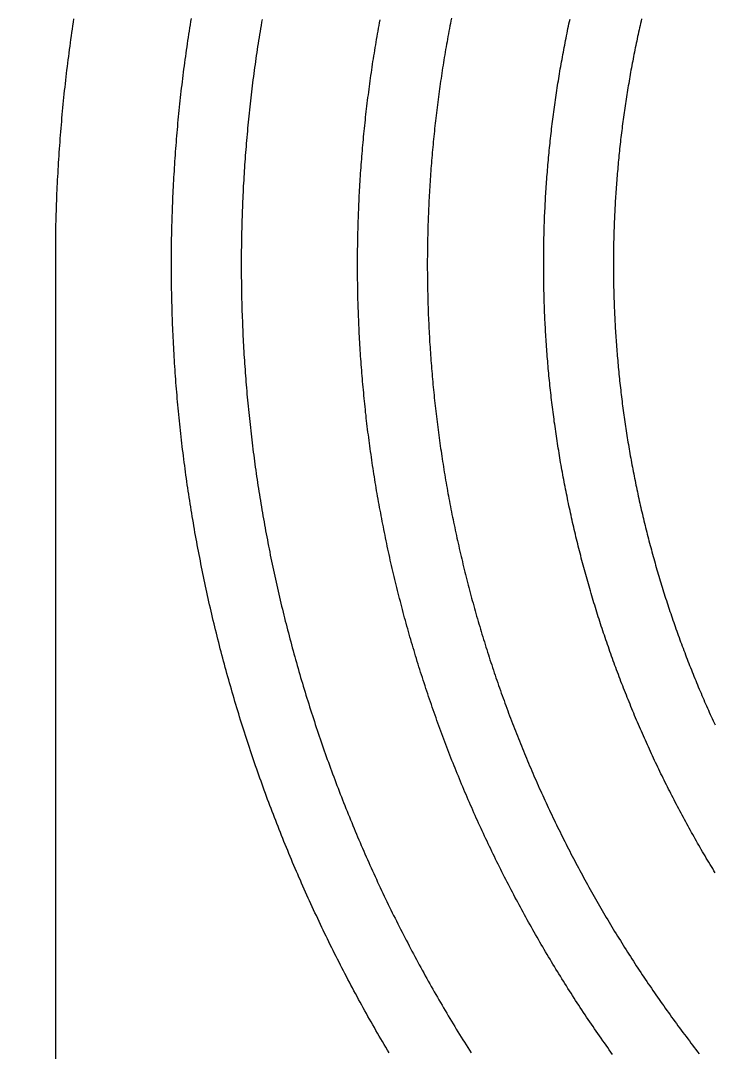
# Model space of a CAD drawing. Header units: inches. Extents: x -43479 to 56521, y -44741 to 59530.
# Drawn here: x -12613 to -11420, y 37762 to 39536 of the extents above; entities that cross this region are included whole.
import ezdxf

# ---------------------------------------------------------------- set-up
doc = ezdxf.new("R2010")
doc.units = ezdxf.units.IN
doc.header["$MEASUREMENT"] = 0

# ---------------------------------------------------------------- blocks, each defined once
blk = doc.blocks.new('kanishk_spiralEditV1')
for points in [[(5003.8, 2838.5), (5006.6, 2833.7), (5009.5, 2828.9), (5012.3, 2824.1), (5015.1, 2819.3), (5017.9, 2814.5), (5020.7, 2809.7), (5023.5, 2804.9), (5026.3, 2800), (5029, 2795.2), (5031.8, 2790.4), (5034.5, 2785.5), (5037.3, 2780.7), (5040, 2775.8), (5042.7, 2771), (5045.4, 2766.1), (5048.1, 2761.2), (5050.8, 2756.4), (5053.5, 2751.5), (5056.1, 2746.6), (5058.8, 2741.7), (5061.4, 2736.8), (5064.1, 2731.9), (5066.7, 2727), (5069.3, 2722.1), (5071.9, 2717.2), (5074.5, 2712.3), (5077.1, 2707.3), (5079.6, 2702.4), (5082.2, 2697.5), (5084.8, 2692.5), (5087.3, 2687.6), (5089.8, 2682.6), (5092.3, 2677.7), (5094.9, 2672.7), (5097.3, 2667.7), (5099.8, 2662.7), (5102.3, 2657.8), (5104.8, 2652.8), (5107.2, 2647.8), (5109.7, 2642.8), (5112.1, 2637.8), (5114.5, 2632.8), (5116.9, 2627.8), (5119.3, 2622.8), (5121.7, 2617.8), (5124.1, 2612.7), (5126.5, 2607.7), (5128.8, 2602.7), (5131.2, 2597.6), (5133.5, 2592.6), (5135.9, 2587.6), (5138.2, 2582.5), (5140.5, 2577.4), (5142.8, 2572.4), (5145.1, 2567.3), (5147.3, 2562.3), (5149.6, 2557.2), (5151.9, 2552.1), (5154.1, 2547), (5156.3, 2541.9), (5158.6, 2536.8), (5160.8, 2531.7), (5163, 2526.6), (5165.1, 2521.5), (5167.3, 2516.4), (5169.5, 2511.3), (5171.6, 2506.2), (5173.8, 2501.1), (5175.9, 2495.9), (5178, 2490.8), (5180.2, 2485.7), (5182.3, 2480.5), (5184.4, 2475.4), (5186.4, 2470.2), (5188.5, 2465.1), (5190.6, 2459.9), (5192.6, 2454.8), (5194.6, 2449.6), (5196.7, 2444.4), (5198.7, 2439.3), (5200.7, 2434.1), (5202.7, 2428.9), (5204.7, 2423.7), (5206.6, 2418.5), (5208.6, 2413.3), (5210.5, 2408.2), (5212.5, 2403), (5214.4, 2397.7), (5216.3, 2392.5), (5218.2, 2387.3), (5220.1, 2382.1), (5222, 2376.9), (5223.9, 2371.7), (5225.7, 2366.4), (5227.6, 2361.2), (5229.4, 2356), (5231.3, 2350.7), (5233.1, 2345.5), (5234.9, 2340.3), (5236.7, 2335), (5238.5, 2329.8), (5240.2, 2324.5), (5242, 2319.2), (5243.7, 2314), (5245.5, 2308.7), (5247.2, 2303.4), (5248.9, 2298.2), (5250.6, 2292.9), (5252.3, 2287.6), (5254, 2282.3), (5255.7, 2277.1), (5257.3, 2271.8), (5259, 2266.5), (5260.6, 2261.2), (5262.3, 2255.9), (5263.9, 2250.6), (5265.5, 2245.3), (5267.1, 2240), (5268.7, 2234.7), (5270.2, 2229.3), (5271.8, 2224), (5273.3, 2218.7), (5274.9, 2213.4), (5276.4, 2208), (5277.9, 2202.7), (5279.4, 2197.4), (5280.9, 2192.1), (5282.4, 2186.7), (5283.9, 2181.4), (5285.3, 2176), (5286.8, 2170.7), (5288.2, 2165.3), (5289.6, 2160), (5291.1, 2154.6), (5292.5, 2149.3), (5293.9, 2143.9), (5295.2, 2138.5), (5296.6, 2133.2), (5298, 2127.8), (5299.3, 2122.4), (5300.6, 2117.1), (5302, 2111.7), (5303.3, 2106.3), (5304.6, 2100.9), (5305.9, 2095.5), (5307.1, 2090.2), (5308.4, 2084.8), (5309.7, 2079.4), (5310.9, 2074), (5312.2, 2068.6), (5313.4, 2063.2), (5314.6, 2057.8), (5315.8, 2052.4), (5317, 2047), (5318.1, 2041.6), (5319.3, 2036.2), (5320.5, 2030.7), (5321.6, 2025.3), (5322.7, 2019.9), (5323.9, 2014.5), (5325, 2009.1), (5326.1, 2003.7), (5327.2, 1998.2), (5328.2, 1992.8), (5329.3, 1987.4), (5330.3, 1981.9), (5331.4, 1976.5), (5332.4, 1971.1), (5333.4, 1965.6), (5334.4, 1960.2), (5335.4, 1954.8), (5336.4, 1949.3), (5337.4, 1943.9), (5338.3, 1938.4), (5339.3, 1933), (5340.2, 1927.5), (5341.1, 1922.1), (5342.1, 1916.6), (5343, 1911.2), (5343.9, 1905.7), (5344.7, 1900.3), (5345.6, 1894.8), (5346.5, 1889.3), (5347.3, 1883.9), (5348.1, 1878.4), (5349, 1872.9), (5349.8, 1867.5), (5350.6, 1862), (5351.4, 1856.5), (5352.1, 1851.1), (5352.9, 1845.6), (5353.7, 1840.1), (5354.4, 1834.6), (5355.1, 1829.2), (5355.8, 1823.7), (5356.6, 1818.2), (5357.2, 1812.7), (5357.9, 1807.2), (5358.6, 1801.8), (5359.3, 1796.3), (5359.9, 1790.8), (5360.6, 1785.3), (5361.2, 1779.8), (5361.8, 1774.3), (5362.4, 1768.8), (5363, 1763.3), (5363.6, 1757.9), (5364.1, 1752.4), (5364.7, 1746.9), (5365.2, 1741.4), (5365.8, 1735.9), (5366.3, 1730.4), (5366.8, 1724.9), (5367.3, 1719.4), (5367.8, 1713.9), (5368.3, 1708.4), (5368.7, 1702.9), (5369.2, 1697.4), (5369.6, 1691.9), (5370.1, 1686.4), (5370.5, 1680.9), (5370.9, 1675.4), (5371.3, 1669.9), (5371.7, 1664.4), (5372, 1658.9), (5372.4, 1653.3), (5372.8, 1647.8), (5373.1, 1642.3), (5373.4, 1636.8), (5373.7, 1631.3), (5374, 1625.8), (5374.3, 1620.3), (5374.6, 1614.8), (5374.9, 1609.3), (5375.1, 1603.8), (5375.4, 1598.3), (5375.6, 1592.7), (5375.8, 1587.2), (5376, 1581.7), (5376.2, 1576.2), (5376.4, 1570.7), (5376.6, 1565.2), (5376.8, 1559.7), (5376.9, 1554.2), (5377.1, 1548.7), (5377.2, 1543.1), (5377.3, 1537.6), (5377.4, 1532.1), (5377.5, 1526.6), (5377.6, 1521.1), (5377.7, 1515.6), (5377.7, 1510.1), (5377.8, 1504.6), (5377.8, 1499), (5377.9, 1493.5), (5377.9, 1488), (5377.9, 1482.5), (5377.9, 1477), (5377.8, 1471.5), (5377.8, 1466), (5377.8, 1460.5), (5377.7, 1455), (5377.6, 1449.4), (5377.6, 1443.9), (5377.5, 1438.4), (5377.4, 1432.9), (5377.3, 1427.4), (5377.1, 1421.9), (5377, 1416.4), (5376.9, 1410.9), (5376.7, 1405.4), (5376.5, 1399.9), (5376.3, 1394.4), (5376.2, 1388.9), (5376, 1383.4), (5375.7, 1377.9), (5375.5, 1372.4), (5375.3, 1366.9), (5375, 1361.4), (5374.8, 1355.9), (5374.5, 1350.4), (5374.2, 1344.9), (5373.9, 1339.4), (5373.6, 1333.9), (5373.3, 1328.4), (5372.9, 1322.9), (5372.6, 1317.4), (5372.2, 1311.9), (5371.9, 1306.4), (5371.5, 1300.9), (5371.1, 1295.4), (5370.7, 1289.9), (5370.3, 1284.4), (5369.9, 1279), (5369.4, 1273.5), (5369, 1268), (5368.5, 1262.5), (5368.1, 1257), (5367.6, 1251.5), (5367.1, 1246.1), (5366.6, 1240.6), (5366.1, 1235.1), (5365.6, 1229.6), (5365, 1224.2), (5364.5, 1218.7), (5363.9, 1213.2), (5363.3, 1207.7), (5362.7, 1202.3), (5362.2, 1196.8), (5361.5, 1191.3), (5360.9, 1185.9), (5360.3, 1180.4), (5359.7, 1174.9), (5359, 1169.5), (5358.3, 1164), (5357.7, 1158.6), (5357, 1153.1), (5356.3, 1147.7), (5355.6, 1142.2), (5354.9, 1136.8), (5354.1, 1131.3), (5353.4, 1125.9), (5352.6, 1120.4), (5351.9, 1115), (5351.1, 1109.5), (5350.3, 1104.1), (5349.5, 1098.7), (5348.7, 1093.2), (5347.9, 1087.8), (5347, 1082.4), (5346.2, 1076.9), (5345.3, 1071.5), (5344.5, 1066.1), (5343.6, 1060.7)], [(4619.5, 2841.6), (4622.3, 2837.6), (4625.2, 2833.6), (4628, 2829.6), (4630.8, 2825.6), (4633.7, 2821.6), (4636.5, 2817.6), (4639.3, 2813.5), (4642.1, 2809.5), (4644.9, 2805.5), (4647.7, 2801.4), (4650.5, 2797.4), (4653.2, 2793.3), (4656, 2789.3), (4658.7, 2785.2), (4661.5, 2781.2), (4664.2, 2777.1), (4666.9, 2773), (4669.6, 2768.9), (4672.3, 2764.8), (4675, 2760.7), (4677.7, 2756.6), (4680.4, 2752.5), (4683.1, 2748.4), (4685.7, 2744.3), (4688.4, 2740.2), (4691, 2736), (4693.7, 2731.9), (4696.3, 2727.8), (4698.9, 2723.6), (4701.5, 2719.5), (4704.1, 2715.3), (4706.7, 2711.2), (4709.3, 2707), (4711.9, 2702.8), (4714.5, 2698.7), (4717, 2694.5), (4719.6, 2690.3), (4722.1, 2686.1), (4724.6, 2681.9), (4727.1, 2677.7), (4729.7, 2673.5), (4732.2, 2669.3), (4734.7, 2665.1), (4737.1, 2660.9), (4739.6, 2656.6), (4742.1, 2652.4), (4744.5, 2648.2), (4747, 2643.9), (4749.4, 2639.7), (4751.9, 2635.4), (4754.3, 2631.2), (4756.7, 2626.9), (4759.1, 2622.6), (4761.5, 2618.4), (4763.9, 2614.1), (4766.3, 2609.8), (4768.6, 2605.5), (4771, 2601.2), (4773.3, 2597), (4775.7, 2592.7), (4778, 2588.4), (4780.3, 2584), (4782.7, 2579.7), (4785, 2575.4), (4787.3, 2571.1), (4789.5, 2566.8), (4791.8, 2562.4), (4794.1, 2558.1), (4796.3, 2553.8), (4798.6, 2549.4), (4800.8, 2545.1), (4803.1, 2540.7), (4805.3, 2536.4), (4807.5, 2532), (4809.7, 2527.6), (4811.9, 2523.3), (4814.1, 2518.9), (4816.3, 2514.5), (4818.4, 2510.1), (4820.6, 2505.7), (4822.7, 2501.3), (4824.9, 2496.9), (4827, 2492.5), (4829.1, 2488.1), (4831.2, 2483.7), (4833.3, 2479.3), (4835.4, 2474.9), (4837.5, 2470.5), (4839.6, 2466), (4841.6, 2461.6), (4843.7, 2457.2), (4845.7, 2452.7), (4847.8, 2448.3), (4849.8, 2443.8), (4851.8, 2439.4), (4853.8, 2434.9), (4855.8, 2430.5), (4857.8, 2426), (4859.8, 2421.5), (4861.7, 2417.1), (4863.7, 2412.6), (4865.7, 2408.1), (4867.6, 2403.6), (4869.5, 2399.1), (4871.5, 2394.7), (4873.4, 2390.2), (4875.3, 2385.7), (4877.2, 2381.2), (4879, 2376.6), (4880.9, 2372.1), (4882.8, 2367.6), (4884.6, 2363.1), (4886.5, 2358.6), (4888.3, 2354.1), (4890.1, 2349.5), (4892, 2345), (4893.8, 2340.5), (4895.6, 2335.9), (4897.4, 2331.4), (4899.1, 2326.8), (4900.9, 2322.3), (4902.7, 2317.7), (4904.4, 2313.2), (4906.2, 2308.6), (4907.9, 2304.1), (4909.6, 2299.5), (4911.3, 2294.9), (4913, 2290.4), (4914.7, 2285.8), (4916.4, 2281.2), (4918.1, 2276.6), (4919.7, 2272), (4921.4, 2267.4), (4923, 2262.8), (4924.7, 2258.2), (4926.3, 2253.6), (4927.9, 2249), (4929.5, 2244.4), (4931.1, 2239.8), (4932.7, 2235.2), (4934.3, 2230.6), (4935.8, 2226), (4937.4, 2221.4), (4938.9, 2216.7), (4940.5, 2212.1), (4942, 2207.5), (4943.5, 2202.8), (4945, 2198.2), (4946.5, 2193.6), (4948, 2188.9), (4949.5, 2184.3), (4950.9, 2179.6), (4952.4, 2175), (4953.8, 2170.3), (4955.3, 2165.7), (4956.7, 2161), (4958.1, 2156.4), (4959.5, 2151.7), (4960.9, 2147), (4962.3, 2142.4), (4963.7, 2137.7), (4965.1, 2133), (4966.4, 2128.3), (4967.8, 2123.6), (4969.1, 2119), (4970.5, 2114.3), (4971.8, 2109.6), (4973.1, 2104.9), (4974.4, 2100.2), (4975.7, 2095.5), (4977, 2090.8), (4978.2, 2086.1), (4979.5, 2081.4), (4980.7, 2076.7), (4982, 2072), (4983.2, 2067.3), (4984.4, 2062.6), (4985.6, 2057.9), (4986.8, 2053.1), (4988, 2048.4), (4989.2, 2043.7), (4990.4, 2039), (4991.5, 2034.2), (4992.7, 2029.5), (4993.8, 2024.8), (4995, 2020), (4996.1, 2015.3), (4997.2, 2010.6), (4998.3, 2005.8), (4999.4, 2001.1), (5000.5, 1996.4), (5001.6, 1991.6), (5002.6, 1986.9), (5003.7, 1982.1), (5004.7, 1977.4), (5005.7, 1972.6), (5006.8, 1967.8), (5007.8, 1963.1), (5008.8, 1958.3), (5009.8, 1953.6), (5010.7, 1948.8), (5011.7, 1944), (5012.7, 1939.3), (5013.6, 1934.5), (5014.6, 1929.7), (5015.5, 1925), (5016.4, 1920.2), (5017.3, 1915.4), (5018.2, 1910.6), (5019.1, 1905.9), (5020, 1901.1), (5020.9, 1896.3), (5021.7, 1891.5), (5022.6, 1886.7), (5023.4, 1881.9), (5024.3, 1877.1), (5025.1, 1872.4), (5025.9, 1867.6), (5026.7, 1862.8), (5027.5, 1858), (5028.3, 1853.2), (5029, 1848.4), (5029.8, 1843.6), (5030.5, 1838.8), (5031.3, 1834), (5032, 1829.2), (5032.7, 1824.4), (5033.4, 1819.6), (5034.1, 1814.8), (5034.8, 1810), (5035.5, 1805.2), (5036.2, 1800.3), (5036.8, 1795.5), (5037.5, 1790.7), (5038.1, 1785.9), (5038.8, 1781.1), (5039.4, 1776.3), (5040, 1771.5), (5040.6, 1766.6), (5041.2, 1761.8), (5041.8, 1757), (5042.3, 1752.2), (5042.9, 1747.4), (5043.4, 1742.5), (5044, 1737.7), (5044.5, 1732.9), (5045, 1728.1), (5045.5, 1723.2), (5046, 1718.4), (5046.5, 1713.6), (5047, 1708.8), (5047.4, 1703.9), (5047.9, 1699.1), (5048.3, 1694.3), (5048.8, 1689.4), (5049.2, 1684.6), (5049.6, 1679.8), (5050, 1674.9), (5050.4, 1670.1), (5050.8, 1665.3), (5051.2, 1660.4), (5051.6, 1655.6), (5051.9, 1650.8), (5052.3, 1645.9), (5052.6, 1641.1), (5052.9, 1636.2), (5053.2, 1631.4), (5053.5, 1626.6), (5053.8, 1621.7), (5054.1, 1616.9), (5054.4, 1612.1), (5054.6, 1607.2), (5054.9, 1602.4), (5055.1, 1597.5), (5055.4, 1592.7), (5055.6, 1587.9), (5055.8, 1583), (5056, 1578.2), (5056.2, 1573.3), (5056.4, 1568.5), (5056.6, 1563.6), (5056.7, 1558.8), (5056.9, 1554), (5057, 1549.1), (5057.2, 1544.3), (5057.3, 1539.4), (5057.4, 1534.6), (5057.5, 1529.7), (5057.6, 1524.9), (5057.7, 1520.1), (5057.7, 1515.2), (5057.8, 1510.4), (5057.8, 1505.5), (5057.9, 1500.7), (5057.9, 1495.8), (5057.9, 1491), (5057.9, 1486.2), (5057.9, 1481.3), (5057.9, 1476.5), (5057.9, 1471.6), (5057.9, 1466.8), (5057.8, 1462), (5057.8, 1457.1), (5057.7, 1452.3), (5057.7, 1447.4), (5057.6, 1442.6), (5057.5, 1437.8), (5057.4, 1432.9), (5057.3, 1428.1), (5057.1, 1423.2), (5057, 1418.4), (5056.9, 1413.6), (5056.7, 1408.7), (5056.6, 1403.9), (5056.4, 1399.1), (5056.2, 1394.2), (5056, 1389.4), (5055.8, 1384.6), (5055.6, 1379.7), (5055.4, 1374.9), (5055.1, 1370.1), (5054.9, 1365.2), (5054.6, 1360.4), (5054.4, 1355.6), (5054.1, 1350.8), (5053.8, 1345.9), (5053.5, 1341.1), (5053.2, 1336.3), (5052.9, 1331.5), (5052.6, 1326.6), (5052.3, 1321.8), (5051.9, 1317), (5051.6, 1312.2), (5051.2, 1307.3), (5050.8, 1302.5), (5050.4, 1297.7), (5050, 1292.9), (5049.6, 1288.1), (5049.2, 1283.3), (5048.8, 1278.4), (5048.4, 1273.6), (5047.9, 1268.8), (5047.5, 1264), (5047, 1259.2), (5046.5, 1254.4), (5046, 1249.6), (5045.5, 1244.8), (5045, 1240), (5044.5, 1235.2), (5044, 1230.4), (5043.5, 1225.6), (5042.9, 1220.8), (5042.4, 1216), (5041.8, 1211.2), (5041.2, 1206.4), (5040.6, 1201.6), (5040, 1196.8), (5039.4, 1192), (5038.8, 1187.2), (5038.2, 1182.4), (5037.5, 1177.7), (5036.9, 1172.9), (5036.2, 1168.1), (5035.6, 1163.3), (5034.9, 1158.5), (5034.2, 1153.8), (5033.5, 1149), (5032.8, 1144.2), (5032.1, 1139.4), (5031.4, 1134.7), (5030.6, 1129.9), (5029.9, 1125.1), (5029.1, 1120.4), (5028.4, 1115.6), (5027.6, 1110.8), (5026.8, 1106.1), (5026, 1101.3), (5025.2, 1096.6), (5024.4, 1091.8), (5023.6, 1087.1), (5022.7, 1082.3), (5021.9, 1077.6), (5021, 1072.8), (5020.2, 1068.1), (5019.3, 1063.3)], [(4443.2, 2529.1), (4445.4, 2525.5), (4447.5, 2521.9), (4449.7, 2518.3), (4451.9, 2514.6), (4454.1, 2511), (4456.2, 2507.4), (4458.4, 2503.7), (4460.6, 2500.1), (4462.7, 2496.5), (4464.8, 2492.8), (4467, 2489.1), (4469.1, 2485.5), (4471.2, 2481.8), (4473.3, 2478.2), (4475.4, 2474.5), (4477.5, 2470.8), (4479.5, 2467.1), (4481.6, 2463.4), (4483.7, 2459.8), (4485.7, 2456.1), (4487.8, 2452.4), (4489.8, 2448.7), (4491.8, 2445), (4493.9, 2441.3), (4495.9, 2437.5), (4497.9, 2433.8), (4499.9, 2430.1), (4501.9, 2426.4), (4503.9, 2422.6), (4505.8, 2418.9), (4507.8, 2415.2), (4509.8, 2411.4), (4511.7, 2407.7), (4513.7, 2403.9), (4515.6, 2400.2), (4517.5, 2396.4), (4519.5, 2392.7), (4521.4, 2388.9), (4523.3, 2385.1), (4525.2, 2381.4), (4527.1, 2377.6), (4528.9, 2373.8), (4530.8, 2370), (4532.7, 2366.2), (4534.5, 2362.5), (4536.4, 2358.7), (4538.2, 2354.9), (4540, 2351.1), (4541.9, 2347.3), (4543.7, 2343.4), (4545.5, 2339.6), (4547.3, 2335.8), (4549.1, 2332), (4550.9, 2328.2), (4552.6, 2324.4), (4554.4, 2320.5), (4556.2, 2316.7), (4557.9, 2312.8), (4559.7, 2309), (4561.4, 2305.2), (4563.1, 2301.3), (4564.8, 2297.5), (4566.6, 2293.6), (4568.3, 2289.8), (4570, 2285.9), (4571.6, 2282), (4573.3, 2278.2), (4575, 2274.3), (4576.6, 2270.4), (4578.3, 2266.5), (4579.9, 2262.7), (4581.6, 2258.8), (4583.2, 2254.9), (4584.8, 2251), (4586.4, 2247.1), (4588, 2243.2), (4589.6, 2239.3), (4591.2, 2235.4), (4592.8, 2231.5), (4594.4, 2227.6), (4595.9, 2223.7), (4597.5, 2219.8), (4599, 2215.8), (4600.6, 2211.9), (4602.1, 2208), (4603.6, 2204.1), (4605.1, 2200.1), (4606.6, 2196.2), (4608.1, 2192.3), (4609.6, 2188.3), (4611.1, 2184.4), (4612.6, 2180.5), (4614, 2176.5), (4615.5, 2172.6), (4616.9, 2168.6), (4618.4, 2164.6), (4619.8, 2160.7), (4621.2, 2156.7), (4622.6, 2152.8), (4624, 2148.8), (4625.4, 2144.8), (4626.8, 2140.9), (4628.2, 2136.9), (4629.6, 2132.9), (4630.9, 2128.9), (4632.3, 2124.9), (4633.6, 2120.9), (4635, 2117), (4636.3, 2113), (4637.6, 2109), (4638.9, 2105), (4640.2, 2101), (4641.5, 2097), (4642.8, 2093), (4644.1, 2089), (4645.4, 2085), (4646.6, 2081), (4647.9, 2076.9), (4649.1, 2072.9), (4650.3, 2068.9), (4651.6, 2064.9), (4652.8, 2060.9), (4654, 2056.8), (4655.2, 2052.8), (4656.4, 2048.8), (4657.6, 2044.7), (4658.8, 2040.7), (4659.9, 2036.7), (4661.1, 2032.6), (4662.2, 2028.6), (4663.4, 2024.6), (4664.5, 2020.5), (4665.6, 2016.5), (4666.7, 2012.4), (4667.9, 2008.4), (4669, 2004.3), (4670, 2000.2), (4671.1, 1996.2), (4672.2, 1992.1), (4673.3, 1988.1), (4674.3, 1984), (4675.4, 1979.9), (4676.4, 1975.9), (4677.4, 1971.8), (4678.5, 1967.7), (4679.5, 1963.7), (4680.5, 1959.6), (4681.5, 1955.5), (4682.5, 1951.4), (4683.4, 1947.3), (4684.4, 1943.3), (4685.4, 1939.2), (4686.3, 1935.1), (4687.3, 1931), (4688.2, 1926.9), (4689.1, 1922.8), (4690, 1918.7), (4691, 1914.6), (4691.9, 1910.5), (4692.7, 1906.4), (4693.6, 1902.3), (4694.5, 1898.2), (4695.4, 1894.1), (4696.2, 1890), (4697.1, 1885.9), (4697.9, 1881.8), (4698.8, 1877.7), (4699.6, 1873.6), (4700.4, 1869.5), (4701.2, 1865.4), (4702, 1861.2), (4702.8, 1857.1), (4703.6, 1853), (4704.3, 1848.9), (4705.1, 1844.8), (4705.8, 1840.6), (4706.6, 1836.5), (4707.3, 1832.4), (4708.1, 1828.3), (4708.8, 1824.1), (4709.5, 1820), (4710.2, 1815.9), (4710.9, 1811.7), (4711.6, 1807.6), (4712.2, 1803.5), (4712.9, 1799.3), (4713.6, 1795.2), (4714.2, 1791.1), (4714.9, 1786.9), (4715.5, 1782.8), (4716.1, 1778.6), (4716.7, 1774.5), (4717.3, 1770.4), (4717.9, 1766.2), (4718.5, 1762.1), (4719.1, 1757.9), (4719.7, 1753.8), (4720.2, 1749.6), (4720.8, 1745.5), (4721.3, 1741.3), (4721.9, 1737.2), (4722.4, 1733), (4722.9, 1728.9), (4723.4, 1724.7), (4723.9, 1720.6), (4724.4, 1716.4), (4724.9, 1712.2), (4725.4, 1708.1), (4725.8, 1703.9), (4726.3, 1699.8), (4726.7, 1695.6), (4727.2, 1691.5), (4727.6, 1687.3), (4728, 1683.1), (4728.5, 1679), (4728.9, 1674.8), (4729.3, 1670.6), (4729.6, 1666.5), (4730, 1662.3), (4730.4, 1658.2), (4730.8, 1654), (4731.1, 1649.8), (4731.5, 1645.7), (4731.8, 1641.5), (4732.1, 1637.3), (4732.4, 1633.2), (4732.7, 1629), (4733, 1624.8), (4733.3, 1620.6), (4733.6, 1616.5), (4733.9, 1612.3), (4734.2, 1608.1), (4734.4, 1604), (4734.7, 1599.8), (4734.9, 1595.6), (4735.1, 1591.5), (4735.3, 1587.3), (4735.6, 1583.1), (4735.8, 1578.9), (4736, 1574.8), (4736.1, 1570.6), (4736.3, 1566.4), (4736.5, 1562.2), (4736.7, 1558.1), (4736.8, 1553.9), (4736.9, 1549.7), (4737.1, 1545.6), (4737.2, 1541.4), (4737.3, 1537.2), (4737.4, 1533), (4737.5, 1528.9), (4737.6, 1524.7), (4737.7, 1520.5), (4737.8, 1516.3), (4737.8, 1512.2), (4737.9, 1508), (4737.9, 1503.8), (4738, 1499.7), (4738, 1495.5), (4738, 1491.3), (4738, 1487.1), (4738, 1483), (4738, 1478.8), (4738, 1474.6), (4738, 1470.4), (4738, 1466.3), (4737.9, 1462.1), (4737.9, 1457.9), (4737.8, 1453.8), (4737.7, 1449.6), (4737.7, 1445.4), (4737.6, 1441.3), (4737.5, 1437.1), (4737.4, 1432.9), (4737.3, 1428.8), (4737.2, 1424.6), (4737, 1420.4), (4736.9, 1416.3), (4736.7, 1412.1), (4736.6, 1407.9), (4736.4, 1403.8), (4736.3, 1399.6), (4736.1, 1395.4), (4735.9, 1391.3), (4735.7, 1387.1), (4735.5, 1382.9), (4735.3, 1378.8), (4735, 1374.6), (4734.8, 1370.5), (4734.6, 1366.3), (4734.3, 1362.1), (4734.1, 1358), (4733.8, 1353.8), (4733.5, 1349.7), (4733.2, 1345.5), (4732.9, 1341.4), (4732.6, 1337.2), (4732.3, 1333.1), (4732, 1328.9), (4731.7, 1324.8), (4731.3, 1320.6), (4731, 1316.5), (4730.6, 1312.3), (4730.3, 1308.2), (4729.9, 1304), (4729.5, 1299.9), (4729.1, 1295.7), (4728.7, 1291.6), (4728.3, 1287.4), (4727.9, 1283.3), (4727.5, 1279.2), (4727, 1275), (4726.6, 1270.9), (4726.2, 1266.8), (4725.7, 1262.6), (4725.2, 1258.5), (4724.8, 1254.4), (4724.3, 1250.2), (4723.8, 1246.1), (4723.3, 1242), (4722.8, 1237.8), (4722.2, 1233.7), (4721.7, 1229.6), (4721.2, 1225.5), (4720.6, 1221.3), (4720.1, 1217.2), (4719.5, 1213.1), (4718.9, 1209), (4718.4, 1204.9), (4717.8, 1200.8), (4717.2, 1196.6), (4716.6, 1192.5), (4716, 1188.4), (4715.3, 1184.3), (4714.7, 1180.2), (4714.1, 1176.1), (4713.4, 1172), (4712.8, 1167.9), (4712.1, 1163.8), (4711.4, 1159.7), (4710.7, 1155.6), (4710.1, 1151.5), (4709.4, 1147.4), (4708.7, 1143.3), (4707.9, 1139.2), (4707.2, 1135.1), (4706.5, 1131), (4705.7, 1127), (4705, 1122.9), (4704.2, 1118.8), (4703.5, 1114.7), (4702.7, 1110.6), (4701.9, 1106.5), (4701.1, 1102.5), (4700.3, 1098.4), (4699.5, 1094.3), (4698.7, 1090.3), (4697.8, 1086.2), (4697, 1082.1), (4696.2, 1078.1), (4695.3, 1074), (4694.5, 1069.9), (4693.6, 1065.9), (4692.7, 1061.8)], [(4569.7, 1061.5), (4570.6, 1065.3), (4571.4, 1069.1), (4572.3, 1072.9), (4573.1, 1076.7), (4574, 1080.5), (4574.8, 1084.3), (4575.7, 1088.1), (4576.5, 1091.9), (4577.3, 1095.7), (4578.1, 1099.6), (4578.9, 1103.4), (4579.7, 1107.2), (4580.5, 1111), (4581.3, 1114.8), (4582, 1118.7), (4582.8, 1122.5), (4583.5, 1126.3), (4584.3, 1130.1), (4585, 1134), (4585.7, 1137.8), (4586.5, 1141.6), (4587.2, 1145.5), (4587.9, 1149.3), (4588.6, 1153.2), (4589.3, 1157), (4589.9, 1160.8), (4590.6, 1164.7), (4591.3, 1168.5), (4591.9, 1172.4), (4592.6, 1176.2), (4593.2, 1180.1), (4593.8, 1183.9), (4594.5, 1187.8), (4595.1, 1191.6), (4595.7, 1195.5), (4596.3, 1199.3), (4596.9, 1203.2), (4597.5, 1207.1), (4598, 1210.9), (4598.6, 1214.8), (4599.2, 1218.7), (4599.7, 1222.5), (4600.3, 1226.4), (4600.8, 1230.3), (4601.3, 1234.1), (4601.8, 1238), (4602.3, 1241.9), (4602.8, 1245.8), (4603.3, 1249.6), (4603.8, 1253.5), (4604.3, 1257.4), (4604.8, 1261.3), (4605.2, 1265.2), (4605.7, 1269), (4606.1, 1272.9), (4606.6, 1276.8), (4607, 1280.7), (4607.4, 1284.6), (4607.8, 1288.5), (4608.2, 1292.3), (4608.6, 1296.2), (4609, 1300.1), (4609.4, 1304), (4609.8, 1307.9), (4610.1, 1311.8), (4610.5, 1315.7), (4610.8, 1319.6), (4611.2, 1323.5), (4611.5, 1327.4), (4611.8, 1331.3), (4612.2, 1335.2), (4612.5, 1339.1), (4612.8, 1343), (4613.1, 1346.9), (4613.3, 1350.8), (4613.6, 1354.7), (4613.9, 1358.6), (4614.1, 1362.5), (4614.4, 1366.4), (4614.6, 1370.3), (4614.9, 1374.2), (4615.1, 1378.1), (4615.3, 1382), (4615.5, 1386), (4615.7, 1389.9), (4615.9, 1393.8), (4616.1, 1397.7), (4616.3, 1401.6), (4616.4, 1405.5), (4616.6, 1409.4), (4616.7, 1413.3), (4616.9, 1417.3), (4617, 1421.2), (4617.2, 1425.1), (4617.3, 1429), (4617.4, 1432.9), (4617.5, 1436.8), (4617.6, 1440.8), (4617.7, 1444.7), (4617.7, 1448.6), (4617.8, 1452.5), (4617.9, 1456.4), (4617.9, 1460.3), (4618, 1464.3), (4618, 1468.2), (4618, 1472.1), (4618.1, 1476), (4618.1, 1479.9), (4618.1, 1483.9), (4618.1, 1487.8), (4618.1, 1491.7), (4618, 1495.6), (4618, 1499.6), (4618, 1503.5), (4617.9, 1507.4), (4617.9, 1511.3), (4617.8, 1515.2), (4617.7, 1519.2), (4617.7, 1523.1), (4617.6, 1527), (4617.5, 1530.9), (4617.4, 1534.8), (4617.3, 1538.8), (4617.2, 1542.7), (4617, 1546.6), (4616.9, 1550.5), (4616.7, 1554.5), (4616.6, 1558.4), (4616.4, 1562.3), (4616.3, 1566.2), (4616.1, 1570.1), (4615.9, 1574.1), (4615.7, 1578), (4615.5, 1581.9), (4615.3, 1585.8), (4615.1, 1589.8), (4614.9, 1593.7), (4614.6, 1597.6), (4614.4, 1601.5), (4614.1, 1605.4), (4613.9, 1609.4), (4613.6, 1613.3), (4613.3, 1617.2), (4613, 1621.1), (4612.7, 1625), (4612.4, 1628.9), (4612.1, 1632.9), (4611.8, 1636.8), (4611.5, 1640.7), (4611.2, 1644.6), (4610.8, 1648.5), (4610.5, 1652.4), (4610.1, 1656.4), (4609.7, 1660.3), (4609.4, 1664.2), (4609, 1668.1), (4608.6, 1672), (4608.2, 1675.9), (4607.8, 1679.8), (4607.4, 1683.7), (4607, 1687.6), (4606.5, 1691.6), (4606.1, 1695.5), (4605.6, 1699.4), (4605.2, 1703.3), (4604.7, 1707.2), (4604.2, 1711.1), (4603.8, 1715), (4603.3, 1718.9), (4602.8, 1722.8), (4602.3, 1726.7), (4601.7, 1730.6), (4601.2, 1734.5), (4600.7, 1738.4), (4600.2, 1742.3), (4599.6, 1746.2), (4599.1, 1750.1), (4598.5, 1754), (4597.9, 1757.9), (4597.3, 1761.8), (4596.8, 1765.7), (4596.2, 1769.6), (4595.6, 1773.5), (4594.9, 1777.3), (4594.3, 1781.2), (4593.7, 1785.1), (4593.1, 1789), (4592.4, 1792.9), (4591.8, 1796.8), (4591.1, 1800.7), (4590.4, 1804.5), (4589.7, 1808.4), (4589.1, 1812.3), (4588.4, 1816.2), (4587.7, 1820.1), (4587, 1823.9), (4586.2, 1827.8), (4585.5, 1831.7), (4584.8, 1835.6), (4584, 1839.4), (4583.3, 1843.3), (4582.5, 1847.2), (4581.8, 1851), (4581, 1854.9), (4580.2, 1858.8), (4579.4, 1862.6), (4578.6, 1866.5), (4577.8, 1870.3), (4577, 1874.2), (4576.2, 1878), (4575.3, 1881.9), (4574.5, 1885.8), (4573.6, 1889.6), (4572.8, 1893.5), (4571.9, 1897.3), (4571, 1901.2), (4570.2, 1905), (4569.3, 1908.8), (4568.4, 1912.7), (4567.5, 1916.5), (4566.5, 1920.4), (4565.6, 1924.2), (4564.7, 1928), (4563.8, 1931.9), (4562.8, 1935.7), (4561.9, 1939.5), (4560.9, 1943.4), (4559.9, 1947.2), (4558.9, 1951), (4558, 1954.8), (4557, 1958.6), (4556, 1962.5), (4554.9, 1966.3), (4553.9, 1970.1), (4552.9, 1973.9), (4551.9, 1977.7), (4550.8, 1981.5), (4549.8, 1985.3), (4548.7, 1989.1), (4547.6, 1992.9), (4546.6, 1996.8), (4545.5, 2000.5), (4544.4, 2004.3), (4543.3, 2008.1), (4542.2, 2011.9), (4541.1, 2015.7), (4540, 2019.5), (4538.8, 2023.3), (4537.7, 2027.1), (4536.5, 2030.9), (4535.4, 2034.6), (4534.2, 2038.4), (4533, 2042.2), (4531.9, 2046), (4530.7, 2049.7), (4529.5, 2053.5), (4528.3, 2057.3), (4527.1, 2061), (4525.9, 2064.8), (4524.6, 2068.6), (4523.4, 2072.3), (4522.1, 2076.1), (4520.9, 2079.8), (4519.6, 2083.6), (4518.4, 2087.3), (4517.1, 2091.1), (4515.8, 2094.8), (4514.5, 2098.6), (4513.2, 2102.3), (4511.9, 2106), (4510.6, 2109.8), (4509.3, 2113.5), (4508, 2117.2), (4506.6, 2120.9), (4505.3, 2124.7), (4503.9, 2128.4), (4502.6, 2132.1), (4501.2, 2135.8), (4499.8, 2139.5), (4498.4, 2143.2), (4497, 2146.9), (4495.6, 2150.6), (4494.2, 2154.3), (4492.8, 2158), (4491.4, 2161.7), (4490, 2165.4), (4488.5, 2169.1), (4487.1, 2172.8), (4485.6, 2176.5), (4484.1, 2180.2), (4482.7, 2183.8), (4481.2, 2187.5), (4479.7, 2191.2), (4478.2, 2194.9), (4476.7, 2198.5), (4475.2, 2202.2), (4473.7, 2205.9), (4472.2, 2209.5), (4470.6, 2213.2), (4469.1, 2216.8), (4467.5, 2220.5), (4466, 2224.1), (4464.4, 2227.8), (4462.8, 2231.4), (4461.3, 2235), (4459.7, 2238.7), (4458.1, 2242.3), (4456.5, 2245.9), (4454.9, 2249.5), (4453.3, 2253.2), (4451.6, 2256.8), (4450, 2260.4), (4448.4, 2264), (4446.7, 2267.6), (4445, 2271.2), (4443.4, 2274.8)], [(4896.5, 1060.2), (4897.4, 1064.6), (4898.3, 1069.1), (4899.2, 1073.6), (4900, 1078.1), (4900.9, 1082.6), (4901.7, 1087.1), (4902.5, 1091.6), (4903.3, 1096.1), (4904.1, 1100.6), (4904.9, 1105.1), (4905.7, 1109.6), (4906.5, 1114.1), (4907.3, 1118.6), (4908, 1123.1), (4908.8, 1127.6), (4909.5, 1132.1), (4910.2, 1136.6), (4911, 1141.2), (4911.7, 1145.7), (4912.4, 1150.2), (4913.1, 1154.7), (4913.8, 1159.2), (4914.4, 1163.8), (4915.1, 1168.3), (4915.8, 1172.8), (4916.4, 1177.4), (4917, 1181.9), (4917.7, 1186.4), (4918.3, 1190.9), (4918.9, 1195.5), (4919.5, 1200), (4920.1, 1204.6), (4920.7, 1209.1), (4921.2, 1213.6), (4921.8, 1218.2), (4922.3, 1222.7), (4922.9, 1227.3), (4923.4, 1231.8), (4923.9, 1236.4), (4924.5, 1240.9), (4925, 1245.5), (4925.4, 1250), (4925.9, 1254.6), (4926.4, 1259.1), (4926.9, 1263.7), (4927.3, 1268.2), (4927.8, 1272.8), (4928.2, 1277.4), (4928.6, 1281.9), (4929.1, 1286.5), (4929.5, 1291), (4929.9, 1295.6), (4930.3, 1300.2), (4930.6, 1304.7), (4931, 1309.3), (4931.4, 1313.9), (4931.7, 1318.4), (4932.1, 1323), (4932.4, 1327.6), (4932.7, 1332.2), (4933, 1336.7), (4933.3, 1341.3), (4933.6, 1345.9), (4933.9, 1350.5), (4934.2, 1355), (4934.4, 1359.6), (4934.7, 1364.2), (4934.9, 1368.8), (4935.2, 1373.3), (4935.4, 1377.9), (4935.6, 1382.5), (4935.8, 1387.1), (4936, 1391.7), (4936.2, 1396.2), (4936.4, 1400.8), (4936.6, 1405.4), (4936.7, 1410), (4936.9, 1414.6), (4937, 1419.2), (4937.1, 1423.7), (4937.3, 1428.3), (4937.4, 1432.9), (4937.5, 1437.5), (4937.6, 1442.1), (4937.7, 1446.7), (4937.7, 1451.3), (4937.8, 1455.9), (4937.8, 1460.4), (4937.9, 1465), (4937.9, 1469.6), (4938, 1474.2), (4938, 1478.8), (4938, 1483.4), (4938, 1488), (4938, 1492.6), (4937.9, 1497.2), (4937.9, 1501.8), (4937.9, 1506.4), (4937.8, 1510.9), (4937.7, 1515.5), (4937.7, 1520.1), (4937.6, 1524.7), (4937.5, 1529.3), (4937.4, 1533.9), (4937.3, 1538.5), (4937.2, 1543.1), (4937, 1547.7), (4936.9, 1552.3), (4936.8, 1556.9), (4936.6, 1561.4), (4936.4, 1566), (4936.3, 1570.6), (4936.1, 1575.2), (4935.9, 1579.8), (4935.7, 1584.4), (4935.4, 1589), (4935.2, 1593.6), (4935, 1598.2), (4934.7, 1602.8), (4934.5, 1607.4), (4934.2, 1611.9), (4934, 1616.5), (4933.7, 1621.1), (4933.4, 1625.7), (4933.1, 1630.3), (4932.8, 1634.9), (4932.4, 1639.5), (4932.1, 1644.1), (4931.8, 1648.6), (4931.4, 1653.2), (4931.1, 1657.8), (4930.7, 1662.4), (4930.3, 1667), (4929.9, 1671.6), (4929.5, 1676.1), (4929.1, 1680.7), (4928.7, 1685.3), (4928.3, 1689.9), (4927.8, 1694.5), (4927.4, 1699), (4926.9, 1703.6), (4926.5, 1708.2), (4926, 1712.8), (4925.5, 1717.4), (4925, 1721.9), (4924.5, 1726.5), (4924, 1731.1), (4923.5, 1735.6), (4922.9, 1740.2), (4922.4, 1744.8), (4921.8, 1749.4), (4921.3, 1753.9), (4920.7, 1758.5), (4920.1, 1763.1), (4919.5, 1767.6), (4918.9, 1772.2), (4918.3, 1776.8), (4917.7, 1781.3), (4917.1, 1785.9), (4916.4, 1790.4), (4915.8, 1795), (4915.1, 1799.6), (4914.5, 1804.1), (4913.8, 1808.7), (4913.1, 1813.2), (4912.4, 1817.8), (4911.7, 1822.3), (4911, 1826.9), (4910.3, 1831.4), (4909.5, 1836), (4908.8, 1840.5), (4908, 1845.1), (4907.3, 1849.6), (4906.5, 1854.2), (4905.7, 1858.7), (4904.9, 1863.3), (4904.1, 1867.8), (4903.3, 1872.3), (4902.5, 1876.9), (4901.6, 1881.4), (4900.8, 1885.9), (4900, 1890.5), (4899.1, 1895), (4898.2, 1899.5), (4897.4, 1904), (4896.5, 1908.6), (4895.6, 1913.1), (4894.7, 1917.6), (4893.7, 1922.1), (4892.8, 1926.7), (4891.9, 1931.2), (4890.9, 1935.7), (4890, 1940.2), (4889, 1944.7), (4888.1, 1949.2), (4887.1, 1953.7), (4886.1, 1958.2), (4885.1, 1962.7), (4884.1, 1967.2), (4883, 1971.7), (4882, 1976.2), (4881, 1980.7), (4879.9, 1985.2), (4878.9, 1989.7), (4877.8, 1994.2), (4876.7, 1998.7), (4875.6, 2003.2), (4874.5, 2007.7), (4873.4, 2012.1), (4872.3, 2016.6), (4871.2, 2021.1), (4870.1, 2025.6), (4868.9, 2030.1), (4867.8, 2034.5), (4866.6, 2039), (4865.4, 2043.5), (4864.3, 2047.9), (4863.1, 2052.4), (4861.9, 2056.8), (4860.7, 2061.3), (4859.4, 2065.8), (4858.2, 2070.2), (4857, 2074.7), (4855.7, 2079.1), (4854.5, 2083.6), (4853.2, 2088), (4851.9, 2092.4), (4850.6, 2096.9), (4849.3, 2101.3), (4848, 2105.7), (4846.7, 2110.2), (4845.4, 2114.6), (4844.1, 2119), (4842.7, 2123.5), (4841.4, 2127.9), (4840, 2132.3), (4838.7, 2136.7), (4837.3, 2141.1), (4835.9, 2145.5), (4834.5, 2149.9), (4833.1, 2154.3), (4831.7, 2158.7), (4830.3, 2163.1), (4828.8, 2167.5), (4827.4, 2171.9), (4825.9, 2176.3), (4824.5, 2180.7), (4823, 2185.1), (4821.5, 2189.5), (4820, 2193.9), (4818.5, 2198.2), (4817, 2202.6), (4815.5, 2207), (4814, 2211.3), (4812.4, 2215.7), (4810.9, 2220.1), (4809.3, 2224.4), (4807.8, 2228.8), (4806.2, 2233.1), (4804.6, 2237.5), (4803, 2241.8), (4801.4, 2246.2), (4799.8, 2250.5), (4798.2, 2254.9), (4796.6, 2259.2), (4795, 2263.5), (4793.3, 2267.8), (4791.7, 2272.2), (4790, 2276.5), (4788.3, 2280.8), (4786.6, 2285.1), (4784.9, 2289.4), (4783.2, 2293.7), (4781.5, 2298), (4779.8, 2302.3), (4778.1, 2306.6), (4776.4, 2310.9), (4774.6, 2315.2), (4772.9, 2319.5), (4771.1, 2323.8), (4769.3, 2328.1), (4767.5, 2332.3), (4765.7, 2336.6), (4763.9, 2340.9), (4762.1, 2345.2), (4760.3, 2349.4), (4758.5, 2353.7), (4756.7, 2357.9), (4754.8, 2362.2), (4753, 2366.4), (4751.1, 2370.7), (4749.2, 2374.9), (4747.3, 2379.1), (4745.5, 2383.4), (4743.6, 2387.6), (4741.6, 2391.8), (4739.7, 2396.1), (4737.8, 2400.3), (4735.9, 2404.5), (4733.9, 2408.7), (4732, 2412.9), (4730, 2417.1), (4728, 2421.3), (4726.1, 2425.5), (4724.1, 2429.7), (4722.1, 2433.9), (4720.1, 2438.1), (4718.1, 2442.2), (4716, 2446.4), (4714, 2450.6), (4712, 2454.7), (4709.9, 2458.9), (4707.9, 2463.1), (4705.8, 2467.2), (4703.7, 2471.4), (4701.6, 2475.5), (4699.5, 2479.6), (4697.4, 2483.8), (4695.3, 2487.9), (4693.2, 2492), (4691.1, 2496.2), (4688.9, 2500.3), (4686.8, 2504.4), (4684.6, 2508.5), (4682.5, 2512.6), (4680.3, 2516.7), (4678.1, 2520.8), (4675.9, 2524.9), (4673.7, 2529), (4671.5, 2533.1), (4669.3, 2537.2), (4667.1, 2541.2), (4664.8, 2545.3), (4662.6, 2549.4), (4660.3, 2553.5), (4658.1, 2557.5), (4655.8, 2561.6), (4653.5, 2565.6), (4651.3, 2569.7), (4649, 2573.7), (4646.7, 2577.7), (4644.4, 2581.8), (4642, 2585.8), (4639.7, 2589.8), (4637.4, 2593.8), (4635, 2597.8), (4632.7, 2601.8), (4630.3, 2605.8), (4627.9, 2609.8), (4625.6, 2613.8), (4623.2, 2617.8), (4620.8, 2621.8), (4618.4, 2625.8), (4616, 2629.8), (4613.5, 2633.7), (4611.1, 2637.7), (4608.7, 2641.7), (4606.2, 2645.6), (4603.8, 2649.6), (4601.3, 2653.5), (4598.8, 2657.4), (4596.4, 2661.4), (4593.9, 2665.3), (4591.4, 2669.2), (4588.9, 2673.1), (4586.4, 2677.1), (4583.8, 2681), (4581.3, 2684.9), (4578.8, 2688.8), (4576.2, 2692.7), (4573.7, 2696.5), (4571.1, 2700.4), (4568.5, 2704.3), (4565.9, 2708.2), (4563.4, 2712.1), (4560.8, 2715.9), (4558.2, 2719.8), (4555.5, 2723.6), (4552.9, 2727.5), (4550.3, 2731.3), (4547.7, 2735.1), (4545, 2739), (4542.4, 2742.8), (4539.7, 2746.6), (4537, 2750.4), (4534.4, 2754.2), (4531.7, 2758), (4529, 2761.8), (4526.3, 2765.6), (4523.6, 2769.4), (4520.8, 2773.2), (4518.1, 2777), (4515.4, 2780.7), (4512.6, 2784.5), (4509.9, 2788.3), (4507.1, 2792), (4504.4, 2795.8), (4501.6, 2799.5), (4498.8, 2803.3), (4496, 2807), (4493.2, 2810.7), (4490.4, 2814.4), (4487.6, 2818.1), (4484.8, 2821.9), (4482, 2825.6), (4479.1, 2829.3), (4476.3, 2832.9), (4473.4, 2836.6), (4470.6, 2840.3)], [(5222.2, 1062.2), (5223.1, 1067.3), (5223.9, 1072.5), (5224.8, 1077.7), (5225.6, 1082.9), (5226.5, 1088), (5227.3, 1093.2), (5228.1, 1098.4), (5228.9, 1103.6), (5229.7, 1108.8), (5230.5, 1113.9), (5231.2, 1119.1), (5232, 1124.3), (5232.7, 1129.5), (5233.5, 1134.7), (5234.2, 1139.9), (5234.9, 1145.1), (5235.6, 1150.3), (5236.3, 1155.5), (5237, 1160.7), (5237.7, 1165.9), (5238.3, 1171.1), (5239, 1176.3), (5239.6, 1181.5), (5240.2, 1186.7), (5240.9, 1191.9), (5241.5, 1197.2), (5242.1, 1202.4), (5242.6, 1207.6), (5243.2, 1212.8), (5243.8, 1218), (5244.3, 1223.2), (5244.9, 1228.5), (5245.4, 1233.7), (5245.9, 1238.9), (5246.4, 1244.1), (5246.9, 1249.4), (5247.4, 1254.6), (5247.9, 1259.8), (5248.3, 1265.1), (5248.8, 1270.3), (5249.2, 1275.5), (5249.7, 1280.8), (5250.1, 1286), (5250.5, 1291.2), (5250.9, 1296.5), (5251.3, 1301.7), (5251.7, 1306.9), (5252, 1312.2), (5252.4, 1317.4), (5252.7, 1322.7), (5253, 1327.9), (5253.4, 1333.1), (5253.7, 1338.4), (5254, 1343.6), (5254.3, 1348.9), (5254.5, 1354.1), (5254.8, 1359.4), (5255.1, 1364.6), (5255.3, 1369.9), (5255.5, 1375.1), (5255.8, 1380.4), (5256, 1385.6), (5256.2, 1390.9), (5256.4, 1396.1), (5256.5, 1401.4), (5256.7, 1406.6), (5256.9, 1411.9), (5257, 1417.2), (5257.1, 1422.4), (5257.3, 1427.7), (5257.4, 1432.9), (5257.5, 1438.2), (5257.6, 1443.4), (5257.6, 1448.7), (5257.7, 1454), (5257.8, 1459.2), (5257.8, 1464.5), (5257.9, 1469.7), (5257.9, 1475), (5257.9, 1480.2), (5257.9, 1485.5), (5257.9, 1490.8), (5257.9, 1496), (5257.8, 1501.3), (5257.8, 1506.5), (5257.7, 1511.8), (5257.7, 1517.1), (5257.6, 1522.3), (5257.5, 1527.6), (5257.4, 1532.9), (5257.3, 1538.1), (5257.2, 1543.4), (5257.1, 1548.6), (5256.9, 1553.9), (5256.8, 1559.2), (5256.6, 1564.4), (5256.4, 1569.7), (5256.2, 1574.9), (5256, 1580.2), (5255.8, 1585.5), (5255.6, 1590.7), (5255.4, 1596), (5255.1, 1601.2), (5254.9, 1606.5), (5254.6, 1611.8), (5254.4, 1617), (5254.1, 1622.3), (5253.8, 1627.5), (5253.5, 1632.8), (5253.2, 1638.1), (5252.8, 1643.3), (5252.5, 1648.6), (5252.1, 1653.8), (5251.8, 1659.1), (5251.4, 1664.3), (5251, 1669.6), (5250.6, 1674.8), (5250.2, 1680.1), (5249.8, 1685.3), (5249.4, 1690.6), (5248.9, 1695.8), (5248.5, 1701.1), (5248, 1706.3), (5247.5, 1711.6), (5247.1, 1716.8), (5246.6, 1722.1), (5246.1, 1727.3), (5245.5, 1732.6), (5245, 1737.8), (5244.5, 1743.1), (5243.9, 1748.3), (5243.4, 1753.5), (5242.8, 1758.8), (5242.2, 1764), (5241.6, 1769.3), (5241, 1774.5), (5240.4, 1779.7), (5239.8, 1785), (5239.1, 1790.2), (5238.5, 1795.4), (5237.8, 1800.7), (5237.2, 1805.9), (5236.5, 1811.1), (5235.8, 1816.4), (5235.1, 1821.6), (5234.4, 1826.8), (5233.7, 1832), (5232.9, 1837.3), (5232.2, 1842.5), (5231.4, 1847.7), (5230.6, 1852.9), (5229.9, 1858.1), (5229.1, 1863.4), (5228.3, 1868.6), (5227.5, 1873.8), (5226.6, 1879), (5225.8, 1884.2), (5225, 1889.4), (5224.1, 1894.6), (5223.2, 1899.8), (5222.3, 1905), (5221.5, 1910.2), (5220.6, 1915.4), (5219.6, 1920.6), (5218.7, 1925.8), (5217.8, 1931), (5216.8, 1936.2), (5215.9, 1941.4), (5214.9, 1946.6), (5213.9, 1951.8), (5213, 1957), (5212, 1962.2), (5211, 1967.4), (5209.9, 1972.5), (5208.9, 1977.7), (5207.9, 1982.9), (5206.8, 1988.1), (5205.7, 1993.2), (5204.7, 1998.4), (5203.6, 2003.6), (5202.5, 2008.8), (5201.4, 2013.9), (5200.3, 2019.1), (5199.1, 2024.2), (5198, 2029.4), (5196.8, 2034.6), (5195.7, 2039.7), (5194.5, 2044.9), (5193.3, 2050), (5192.1, 2055.2), (5190.9, 2060.3), (5189.7, 2065.5), (5188.5, 2070.6), (5187.2, 2075.7), (5186, 2080.9), (5184.7, 2086), (5183.5, 2091.1), (5182.2, 2096.3), (5180.9, 2101.4), (5179.6, 2106.5), (5178.3, 2111.6), (5176.9, 2116.8), (5175.6, 2121.9), (5174.3, 2127), (5172.9, 2132.1), (5171.5, 2137.2), (5170.2, 2142.3), (5168.8, 2147.4), (5167.4, 2152.5), (5166, 2157.6), (5164.5, 2162.7), (5163.1, 2167.8), (5161.7, 2172.9), (5160.2, 2178), (5158.8, 2183.1), (5157.3, 2188.1), (5155.8, 2193.2), (5154.3, 2198.3), (5152.8, 2203.4), (5151.3, 2208.4), (5149.7, 2213.5), (5148.2, 2218.6), (5146.7, 2223.6), (5145.1, 2228.7), (5143.5, 2233.7), (5141.9, 2238.8), (5140.4, 2243.8), (5138.8, 2248.9), (5137.1, 2253.9), (5135.5, 2258.9), (5133.9, 2264), (5132.2, 2269), (5130.6, 2274), (5128.9, 2279.1), (5127.2, 2284.1), (5125.5, 2289.1), (5123.9, 2294.1), (5122.1, 2299.1), (5120.4, 2304.1), (5118.7, 2309.2), (5117, 2314.2), (5115.2, 2319.2), (5113.4, 2324.1), (5111.7, 2329.1), (5109.9, 2334.1), (5108.1, 2339.1), (5106.3, 2344.1), (5104.5, 2349.1), (5102.6, 2354), (5100.8, 2359), (5099, 2364), (5097.1, 2368.9), (5095.2, 2373.9), (5093.4, 2378.9), (5091.5, 2383.8), (5089.6, 2388.8), (5087.7, 2393.7), (5085.8, 2398.6), (5083.8, 2403.6), (5081.9, 2408.5), (5079.9, 2413.4), (5078, 2418.4), (5076, 2423.3), (5074, 2428.2), (5072, 2433.1), (5070, 2438), (5068, 2442.9), (5066, 2447.8), (5064, 2452.7), (5061.9, 2457.6), (5059.9, 2462.5), (5057.8, 2467.4), (5055.7, 2472.3), (5053.6, 2477.1), (5051.5, 2482), (5049.4, 2486.9), (5047.3, 2491.7), (5045.2, 2496.6), (5043.1, 2501.5), (5040.9, 2506.3), (5038.8, 2511.2), (5036.6, 2516), (5034.4, 2520.8), (5032.2, 2525.7), (5030, 2530.5), (5027.8, 2535.3), (5025.6, 2540.1), (5023.4, 2545), (5021.1, 2549.8), (5018.9, 2554.6), (5016.6, 2559.4), (5014.4, 2564.2), (5012.1, 2569), (5009.8, 2573.8), (5007.5, 2578.5), (5005.2, 2583.3), (5002.9, 2588.1), (5000.5, 2592.9), (4998.2, 2597.6), (4995.9, 2602.4), (4993.5, 2607.2), (4991.1, 2611.9), (4988.7, 2616.7), (4986.4, 2621.4), (4984, 2626.1), (4981.5, 2630.9), (4979.1, 2635.6), (4976.7, 2640.3), (4974.3, 2645), (4971.8, 2649.7), (4969.3, 2654.4), (4966.9, 2659.2), (4964.4, 2663.8), (4961.9, 2668.5), (4959.4, 2673.2), (4956.9, 2677.9), (4954.4, 2682.6), (4951.8, 2687.3), (4949.3, 2691.9), (4946.8, 2696.6), (4944.2, 2701.2), (4941.6, 2705.9), (4939, 2710.5), (4936.5, 2715.2), (4933.9, 2719.8), (4931.3, 2724.5), (4928.6, 2729.1), (4926, 2733.7), (4923.4, 2738.3), (4920.7, 2742.9), (4918.1, 2747.5), (4915.4, 2752.1), (4912.7, 2756.7), (4910, 2761.3), (4907.3, 2765.9), (4904.6, 2770.5), (4901.9, 2775), (4899.2, 2779.6), (4896.5, 2784.2), (4893.7, 2788.7), (4891, 2793.3), (4888.2, 2797.8), (4885.4, 2802.4), (4882.6, 2806.9), (4879.8, 2811.4), (4877, 2815.9), (4874.2, 2820.4), (4871.4, 2825), (4868.6, 2829.5), (4865.7, 2834), (4862.9, 2838.5)], [(5546.1, 1061.5), (5547, 1067.3), (5547.9, 1073.2), (5548.7, 1079), (5549.6, 1084.9), (5550.4, 1090.7), (5551.2, 1096.6), (5552, 1102.5), (5552.8, 1108.3), (5553.6, 1114.2), (5554.3, 1120.1), (5555.1, 1125.9), (5555.8, 1131.8), (5556.6, 1137.7), (5557.3, 1143.5), (5558, 1149.4), (5558.7, 1155.3), (5559.4, 1161.2), (5560, 1167), (5560.7, 1172.9), (5561.3, 1178.8), (5562, 1184.7), (5562.6, 1190.6), (5563.2, 1196.5), (5563.8, 1202.4), (5564.4, 1208.2), (5564.9, 1214.1), (5565.5, 1220), (5566.1, 1225.9), (5566.6, 1231.8), (5567.1, 1237.7), (5567.6, 1243.6), (5568.1, 1249.5), (5568.6, 1255.4), (5569.1, 1261.3), (5569.5, 1267.2), (5570, 1273.1), (5570.4, 1279), (5570.8, 1284.9), (5571.2, 1290.9), (5571.6, 1296.8), (5572, 1302.7), (5572.4, 1308.6), (5572.8, 1314.5), (5573.1, 1320.4), (5573.4, 1326.3), (5573.8, 1332.2), (5574.1, 1338.2), (5574.4, 1344.1), (5574.7, 1350), (5574.9, 1355.9), (5575.2, 1361.8), (5575.4, 1367.8), (5575.7, 1373.7), (5575.9, 1379.6), (5576.1, 1385.5), (5576.3, 1391.4), (5576.5, 1397.4), (5576.7, 1403.3), (5576.8, 1409.2), (5577, 1415.1), (5577.1, 1421.1), (5577.3, 1427), (5577.3, 4777)]]:
    blk.add_lwpolyline(points)

msp = doc.modelspace()

# ---------------------------------------------------------------- linework, layer by layer
msp.add_circle((6520.5, 9529.6), 50000)

# ---------------------------------------------------------------- block references
at = {"rotation": 180.0000000048064}
msp.add_blockref('kanishk_spiralEditV1', (-6975.9, 40600), dxfattribs=at)

doc.saveas('drawing.dxf')
